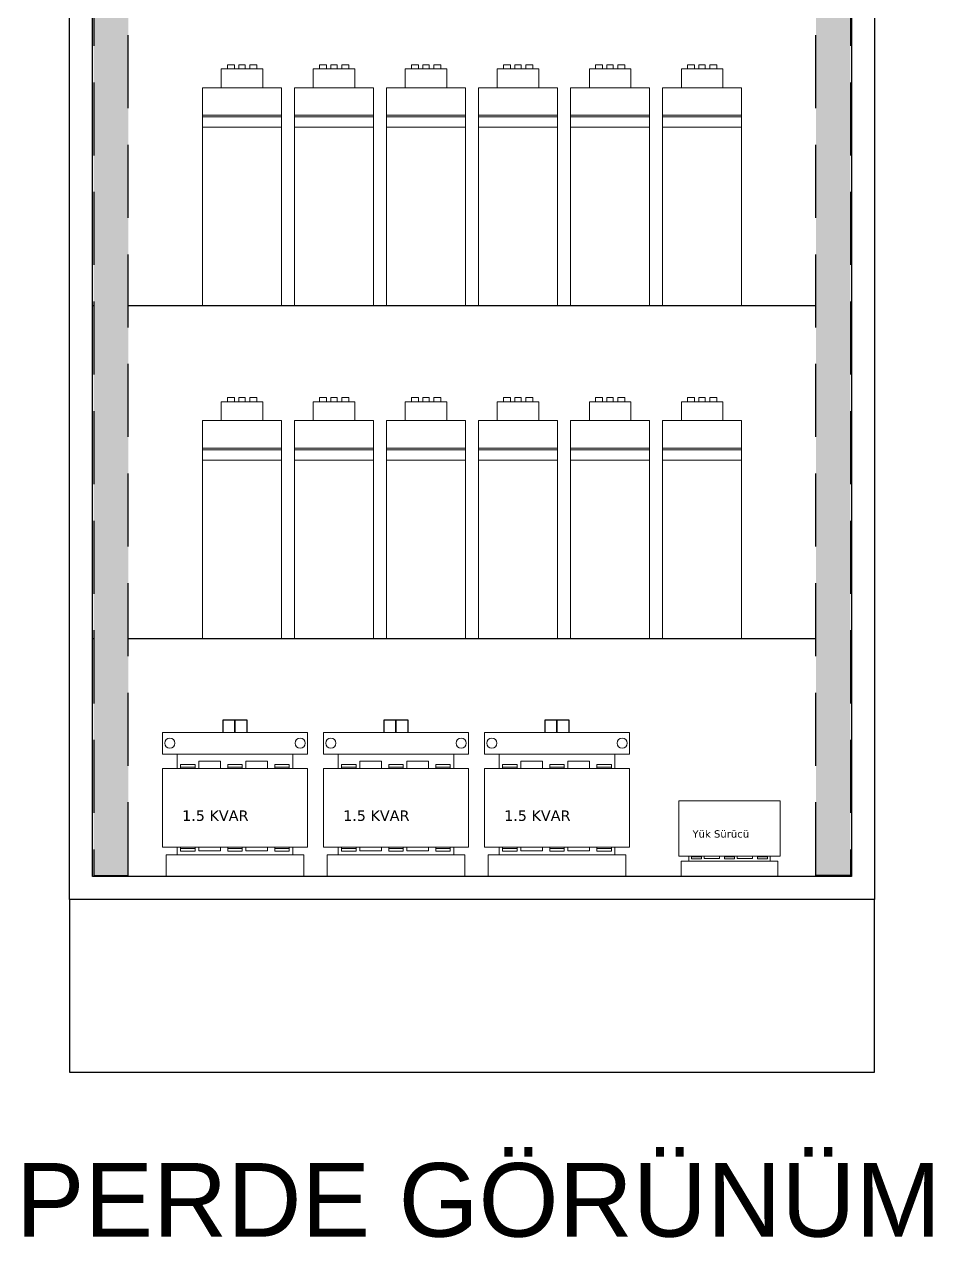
# Model space of a CAD drawing. Header units: millimetres. Extents: x 2046 to 14753, y 2361 to 29276.
# Drawn here: x 10174.6 to 10253.6, y 3533.2 to 3638.7 of the extents above; entities that cross this region are included whole.
import ezdxf

# ---------------------------------------------------------------- set-up
doc = ezdxf.new("R2010")
doc.units = ezdxf.units.MM
for name, pattern in [('ACAD_ISO02W100', [15, 12, -3]), ('DASHED2', [9.525, 6.35, -3.175]), ('DOT', [6.35, 0, -6.35])]:
    doc.linetypes.add(name, pattern=pattern)
for name, color, linetype in [('ANTET', 7, 'Continuous'), ('HAT', 3, 'Continuous'), ('Layer 1', 7, 'Continuous'), ('PLOTRAHMEN', 1, 'Continuous')]:
    doc.layers.add(name, color=color, linetype=linetype)
doc.styles.add('celalettin', font='verdana.ttf', dxfattribs={"height": 10})
doc.styles.get("Standard").update_dxf_attribs({"font": 'arial.ttf'})

msp = doc.modelspace()

# ---------------------------------------------------------------- hatches: boundary and pattern name
at = {"linetype": 'DASHED2'}
h = msp.add_hatch(color=256, dxfattribs=at)
h.set_gradient(color1=(147, 149, 152), color2=(199, 200, 202), tint=1)
h.paths.add_polyline_path([(10183.679, 3564.729), (10183.679, 3700.328), (10180.679, 3700.328), (10180.679, 3564.729)])
h = msp.add_hatch(color=256, dxfattribs=at)
h.set_gradient(color1=(147, 149, 152), color2=(199, 200, 202), tint=1)
h.paths.add_polyline_path([(10246.479, 3564.729), (10246.479, 3700.328), (10243.479, 3700.328), (10243.479, 3564.729)])

# ---------------------------------------------------------------- linework, layer by layer
at = {"color": 252, "linetype": 'DASHED2', "true_color": 0x939598}
for points in [[(10183.679, 3564.729), (10183.679, 3700.328), (10180.679, 3700.328), (10180.679, 3564.729), (10183.679, 3564.729)], [(10243.479, 3564.729), (10243.479, 3700.328), (10246.479, 3700.328), (10246.479, 3564.729), (10243.479, 3564.729)]]:
    msp.add_lwpolyline(points, dxfattribs=at)
at = {"layer": 'ANTET', "color": 8}
for p, q in [((10192.962, 3578.209), (10191.912, 3578.209)), ((10191.912, 3578.209), (10191.912, 3577.159)), ((10192.962, 3577.159), (10192.962, 3578.209)), ((10194.012, 3578.209), (10192.962, 3578.209)), ((10192.962, 3578.209), (10192.962, 3577.159)), ((10194.012, 3577.159), (10194.012, 3578.209)), ((10206.962, 3578.209), (10205.912, 3578.209)), ((10205.912, 3578.209), (10205.912, 3577.159)), ((10206.962, 3577.159), (10206.962, 3578.209)), ((10208.012, 3578.209), (10206.962, 3578.209)), ((10206.962, 3578.209), (10206.962, 3577.159)), ((10208.012, 3577.159), (10208.012, 3578.209)), ((10220.962, 3578.209), (10219.912, 3578.209)), ((10219.912, 3578.209), (10219.912, 3577.159)), ((10220.962, 3577.159), (10220.962, 3578.209)), ((10222.012, 3578.209), (10220.962, 3578.209)), ((10220.962, 3578.209), (10220.962, 3577.159)), ((10222.012, 3577.159), (10222.012, 3578.209))]:
    msp.add_line(p, q, dxfattribs=at)
at = {"layer": 'ANTET', "color": 8, "lineweight": 9}
for p, q in [((10199.262, 3577.159), (10186.662, 3577.159)), ((10186.662, 3577.159), (10186.662, 3575.269)), ((10199.262, 3577.159), (10199.262, 3575.269)), ((10213.262, 3577.159), (10200.662, 3577.159)), ((10200.662, 3577.159), (10200.662, 3575.269)), ((10213.262, 3577.159), (10213.262, 3575.269)), ((10227.262, 3577.159), (10214.662, 3577.159)), ((10214.662, 3577.159), (10214.662, 3575.269)), ((10227.262, 3577.159), (10227.262, 3575.269)), ((10199.262, 3575.269), (10186.662, 3575.269)), ((10187.922, 3575.269), (10187.922, 3574.029)), ((10198.002, 3575.269), (10198.002, 3574.029)), ((10213.262, 3575.269), (10200.662, 3575.269)), ((10201.922, 3575.269), (10201.922, 3574.029)), ((10212.002, 3575.269), (10212.002, 3574.029)), ((10227.262, 3575.269), (10214.662, 3575.269)), ((10215.922, 3575.269), (10215.922, 3574.029)), ((10226.002, 3575.269), (10226.002, 3574.029)), ((10189.497, 3574.374), (10188.237, 3574.374)), ((10188.237, 3574.374), (10188.237, 3574.029)), ((10189.497, 3574.374), (10189.497, 3574.029)), ((10189.812, 3574.029), (10189.812, 3574.659)), ((10191.702, 3574.659), (10189.812, 3574.659)), ((10191.702, 3574.029), (10191.702, 3574.659)), ((10193.592, 3574.374), (10192.332, 3574.374)), ((10192.332, 3574.374), (10192.332, 3574.029)), ((10193.592, 3574.374), (10193.592, 3574.029)), ((10193.907, 3574.029), (10193.907, 3574.659)), ((10195.797, 3574.659), (10193.907, 3574.659)), ((10195.797, 3574.029), (10195.797, 3574.659)), ((10197.687, 3574.374), (10196.427, 3574.374)), ((10196.427, 3574.374), (10196.427, 3574.029)), ((10197.687, 3574.374), (10197.687, 3574.029)), ((10203.497, 3574.374), (10202.237, 3574.374)), ((10202.237, 3574.374), (10202.237, 3574.029)), ((10203.497, 3574.374), (10203.497, 3574.029)), ((10203.812, 3574.029), (10203.812, 3574.659)), ((10205.702, 3574.659), (10203.812, 3574.659)), ((10205.702, 3574.029), (10205.702, 3574.659)), ((10207.592, 3574.374), (10206.332, 3574.374)), ((10206.332, 3574.374), (10206.332, 3574.029)), ((10207.592, 3574.374), (10207.592, 3574.029)), ((10207.907, 3574.029), (10207.907, 3574.659)), ((10209.797, 3574.659), (10207.907, 3574.659)), ((10209.797, 3574.029), (10209.797, 3574.659)), ((10211.687, 3574.374), (10210.427, 3574.374)), ((10210.427, 3574.374), (10210.427, 3574.029)), ((10211.687, 3574.374), (10211.687, 3574.029)), ((10217.497, 3574.374), (10216.237, 3574.374)), ((10216.237, 3574.374), (10216.237, 3574.029)), ((10217.497, 3574.374), (10217.497, 3574.029)), ((10217.812, 3574.029), (10217.812, 3574.659)), ((10219.702, 3574.659), (10217.812, 3574.659)), ((10219.702, 3574.029), (10219.702, 3574.659)), ((10221.592, 3574.374), (10220.332, 3574.374)), ((10220.332, 3574.374), (10220.332, 3574.029)), ((10221.592, 3574.374), (10221.592, 3574.029)), ((10221.907, 3574.029), (10221.907, 3574.659)), ((10223.797, 3574.659), (10221.907, 3574.659)), ((10223.797, 3574.029), (10223.797, 3574.659)), ((10225.687, 3574.374), (10224.427, 3574.374)), ((10224.427, 3574.374), (10224.427, 3574.029)), ((10225.687, 3574.374), (10225.687, 3574.029)), ((10188.552, 3574.029), (10186.662, 3574.029)), ((10186.662, 3574.029), (10186.662, 3567.169)), ((10189.497, 3574.142), (10188.237, 3574.142)), ((10191.072, 3574.029), (10188.552, 3574.029)), ((10192.647, 3574.029), (10191.072, 3574.029)), ((10193.592, 3574.142), (10192.332, 3574.142)), ((10195.167, 3574.029), (10192.647, 3574.029)), ((10196.742, 3574.029), (10195.167, 3574.029)), ((10197.687, 3574.142), (10196.427, 3574.142)), ((10199.262, 3574.029), (10196.742, 3574.029)), ((10199.262, 3567.169), (10199.262, 3574.029)), ((10202.552, 3574.029), (10200.662, 3574.029)), ((10200.662, 3574.029), (10200.662, 3567.169)), ((10203.497, 3574.142), (10202.237, 3574.142)), ((10205.072, 3574.029), (10202.552, 3574.029)), ((10206.647, 3574.029), (10205.072, 3574.029)), ((10207.592, 3574.142), (10206.332, 3574.142)), ((10209.167, 3574.029), (10206.647, 3574.029)), ((10210.742, 3574.029), (10209.167, 3574.029)), ((10211.687, 3574.142), (10210.427, 3574.142)), ((10213.262, 3574.029), (10210.742, 3574.029)), ((10213.262, 3567.169), (10213.262, 3574.029)), ((10216.552, 3574.029), (10214.662, 3574.029)), ((10214.662, 3574.029), (10214.662, 3567.169)), ((10217.497, 3574.142), (10216.237, 3574.142)), ((10219.072, 3574.029), (10216.552, 3574.029)), ((10220.647, 3574.029), (10219.072, 3574.029)), ((10221.592, 3574.142), (10220.332, 3574.142)), ((10223.167, 3574.029), (10220.647, 3574.029)), ((10224.742, 3574.029), (10223.167, 3574.029)), ((10225.687, 3574.142), (10224.427, 3574.142)), ((10227.262, 3574.029), (10224.742, 3574.029)), ((10227.262, 3567.169), (10227.262, 3574.029)), ((10240.372, 3571.209), (10231.552, 3571.209)), ((10231.552, 3571.209), (10231.552, 3566.407)), ((10240.372, 3566.407), (10240.372, 3571.209)), ((10186.662, 3567.169), (10190.757, 3567.169)), ((10187.922, 3567.169), (10187.922, 3566.519)), ((10188.237, 3566.825), (10188.237, 3567.169)), ((10188.237, 3567.057), (10189.497, 3567.057)), ((10188.237, 3566.825), (10189.497, 3566.825)), ((10189.497, 3566.825), (10189.497, 3567.169)), ((10189.812, 3567.169), (10189.812, 3566.854)), ((10191.702, 3566.854), (10189.812, 3566.854)), ((10190.757, 3567.169), (10194.852, 3567.169)), ((10191.702, 3567.169), (10191.702, 3566.854)), ((10192.332, 3566.825), (10192.332, 3567.169)), ((10192.332, 3567.057), (10193.592, 3567.057)), ((10192.332, 3566.825), (10193.592, 3566.825)), ((10193.592, 3566.825), (10193.592, 3567.169)), ((10193.907, 3567.169), (10193.907, 3566.854)), ((10195.797, 3566.854), (10193.907, 3566.854)), ((10194.852, 3567.169), (10199.262, 3567.169)), ((10195.797, 3567.169), (10195.797, 3566.854)), ((10196.427, 3566.825), (10196.427, 3567.169)), ((10196.427, 3567.057), (10197.687, 3567.057)), ((10196.427, 3566.825), (10197.687, 3566.825)), ((10197.687, 3566.825), (10197.687, 3567.169)), ((10198.002, 3567.169), (10198.002, 3566.519)), ((10200.662, 3567.169), (10204.757, 3567.169)), ((10201.922, 3567.169), (10201.922, 3566.519)), ((10202.237, 3566.825), (10202.237, 3567.169)), ((10202.237, 3567.057), (10203.497, 3567.057)), ((10202.237, 3566.825), (10203.497, 3566.825)), ((10203.497, 3566.825), (10203.497, 3567.169)), ((10203.812, 3567.169), (10203.812, 3566.854)), ((10205.702, 3566.854), (10203.812, 3566.854)), ((10204.757, 3567.169), (10208.852, 3567.169)), ((10205.702, 3567.169), (10205.702, 3566.854)), ((10206.332, 3566.825), (10206.332, 3567.169)), ((10206.332, 3567.057), (10207.592, 3567.057)), ((10206.332, 3566.825), (10207.592, 3566.825)), ((10207.592, 3566.825), (10207.592, 3567.169)), ((10207.907, 3567.169), (10207.907, 3566.854)), ((10209.797, 3566.854), (10207.907, 3566.854)), ((10208.852, 3567.169), (10213.262, 3567.169)), ((10209.797, 3567.169), (10209.797, 3566.854)), ((10210.427, 3566.825), (10210.427, 3567.169)), ((10210.427, 3567.057), (10211.687, 3567.057)), ((10210.427, 3566.825), (10211.687, 3566.825)), ((10211.687, 3566.825), (10211.687, 3567.169)), ((10212.002, 3567.169), (10212.002, 3566.519)), ((10214.662, 3567.169), (10218.757, 3567.169)), ((10215.922, 3567.169), (10215.922, 3566.519)), ((10216.237, 3566.825), (10216.237, 3567.169)), ((10216.237, 3567.057), (10217.497, 3567.057)), ((10216.237, 3566.825), (10217.497, 3566.825)), ((10217.497, 3566.825), (10217.497, 3567.169)), ((10217.812, 3567.169), (10217.812, 3566.854)), ((10219.702, 3566.854), (10217.812, 3566.854)), ((10218.757, 3567.169), (10222.852, 3567.169)), ((10219.702, 3567.169), (10219.702, 3566.854)), ((10220.332, 3566.825), (10220.332, 3567.169)), ((10220.332, 3567.057), (10221.592, 3567.057)), ((10220.332, 3566.825), (10221.592, 3566.825)), ((10221.592, 3566.825), (10221.592, 3567.169)), ((10221.907, 3567.169), (10221.907, 3566.854)), ((10223.797, 3566.854), (10221.907, 3566.854)), ((10222.852, 3567.169), (10227.262, 3567.169)), ((10223.797, 3567.169), (10223.797, 3566.854)), ((10224.427, 3566.825), (10224.427, 3567.169)), ((10224.427, 3567.057), (10225.687, 3567.057)), ((10224.427, 3566.825), (10225.687, 3566.825)), ((10225.687, 3566.825), (10225.687, 3567.169)), ((10226.002, 3567.169), (10226.002, 3566.519)), ((10186.977, 3566.519), (10198.947, 3566.519)), ((10186.977, 3566.519), (10186.977, 3564.629)), ((10198.947, 3566.519), (10198.947, 3564.629)), ((10200.977, 3566.519), (10212.947, 3566.519)), ((10200.977, 3566.519), (10200.977, 3564.629)), ((10212.947, 3566.519), (10212.947, 3564.629)), ((10214.977, 3566.519), (10226.947, 3566.519)), ((10214.977, 3566.519), (10214.977, 3564.629)), ((10226.947, 3566.519), (10226.947, 3564.629)), ((10231.552, 3566.407), (10234.419, 3566.407)), ((10231.773, 3565.952), (10240.152, 3565.952)), ((10231.773, 3565.952), (10231.773, 3564.629)), ((10232.434, 3566.407), (10232.434, 3565.952)), ((10232.655, 3566.166), (10232.655, 3566.407)), ((10232.655, 3566.328), (10233.537, 3566.328)), ((10232.655, 3566.166), (10233.537, 3566.166)), ((10233.537, 3566.166), (10233.537, 3566.407)), ((10233.757, 3566.407), (10233.757, 3566.187)), ((10235.08, 3566.187), (10233.757, 3566.187)), ((10234.419, 3566.407), (10237.285, 3566.407)), ((10235.08, 3566.407), (10235.08, 3566.187)), ((10235.521, 3566.166), (10235.521, 3566.407)), ((10235.521, 3566.328), (10236.403, 3566.328)), ((10235.521, 3566.166), (10236.403, 3566.166)), ((10236.403, 3566.166), (10236.403, 3566.407)), ((10236.624, 3566.407), (10236.624, 3566.187)), ((10237.947, 3566.187), (10236.624, 3566.187)), ((10237.285, 3566.407), (10240.372, 3566.407)), ((10237.947, 3566.407), (10237.947, 3566.187)), ((10238.388, 3566.166), (10238.388, 3566.407)), ((10238.388, 3566.328), (10239.27, 3566.328)), ((10238.388, 3566.166), (10239.27, 3566.166)), ((10239.27, 3566.166), (10239.27, 3566.407)), ((10239.49, 3566.407), (10239.49, 3565.952)), ((10240.152, 3565.952), (10240.152, 3564.629)), ((10186.977, 3564.629), (10198.947, 3564.629)), ((10200.977, 3564.629), (10212.947, 3564.629)), ((10214.977, 3564.629), (10226.947, 3564.629)), ((10231.773, 3564.629), (10240.152, 3564.629))]:
    msp.add_line(p, q, dxfattribs=at)
for centre in [(10187.292, 3576.214), (10198.632, 3576.214), (10201.292, 3576.214), (10212.632, 3576.214), (10215.292, 3576.214), (10226.632, 3576.214)]:
    msp.add_circle(centre, 0.441, dxfattribs=at)
at = {"layer": 'HAT', "color": 1}
for p, q in [((10180.579, 3614.257), (10180.679, 3614.257)), ((10183.679, 3614.257), (10243.479, 3614.257)), ((10180.579, 3585.329), (10180.679, 3585.329)), ((10183.679, 3585.329), (10243.479, 3585.329))]:
    msp.add_line(p, q, dxfattribs=at)
for points in [[(10178.579, 3742.629), (10248.579, 3742.629), (10248.579, 3562.629), (10178.579, 3562.629)], [(10180.579, 3740.629), (10246.579, 3740.629), (10246.579, 3564.629), (10180.579, 3564.629)]]:
    msp.add_lwpolyline(points, close=True, dxfattribs=at)
msp.add_lwpolyline([(10178.579, 3562.629), (10178.579, 3547.629), (10248.579, 3547.629), (10248.579, 3562.629)], dxfattribs=at)
at = {"layer": 'Layer 1', "color": 7, "linetype": 'ACAD_ISO02W100', "lineweight": 9, "ltscale": 200}
for p, q in [((10190.142, 3630.794), (10197.018, 3630.794)), ((10190.142, 3630.642), (10197.018, 3630.642)), ((10198.142, 3630.794), (10205.018, 3630.794)), ((10198.142, 3630.642), (10205.018, 3630.642)), ((10206.142, 3630.794), (10213.018, 3630.794)), ((10206.142, 3630.642), (10213.018, 3630.642)), ((10214.142, 3630.794), (10221.018, 3630.794)), ((10214.142, 3630.642), (10221.018, 3630.642)), ((10222.142, 3630.794), (10229.018, 3630.794)), ((10222.142, 3630.642), (10229.018, 3630.642)), ((10230.142, 3630.794), (10237.018, 3630.794)), ((10230.142, 3630.642), (10237.018, 3630.642)), ((10190.142, 3629.754), (10197.018, 3629.754)), ((10198.142, 3629.754), (10205.018, 3629.754)), ((10206.142, 3629.754), (10213.018, 3629.754)), ((10214.142, 3629.754), (10221.018, 3629.754)), ((10222.142, 3629.754), (10229.018, 3629.754)), ((10230.142, 3629.754), (10237.018, 3629.754)), ((10190.142, 3601.867), (10197.018, 3601.867)), ((10190.142, 3601.714), (10197.018, 3601.714)), ((10198.142, 3601.867), (10205.018, 3601.867)), ((10198.142, 3601.714), (10205.018, 3601.714)), ((10206.142, 3601.867), (10213.018, 3601.867)), ((10206.142, 3601.714), (10213.018, 3601.714)), ((10214.142, 3601.867), (10221.018, 3601.867)), ((10214.142, 3601.714), (10221.018, 3601.714)), ((10222.142, 3601.867), (10229.018, 3601.867)), ((10222.142, 3601.714), (10229.018, 3601.714)), ((10230.142, 3601.867), (10237.018, 3601.867)), ((10230.142, 3601.714), (10237.018, 3601.714)), ((10190.142, 3600.827), (10197.018, 3600.827)), ((10198.142, 3600.827), (10205.018, 3600.827)), ((10206.142, 3600.827), (10213.018, 3600.827)), ((10214.142, 3600.827), (10221.018, 3600.827)), ((10222.142, 3600.827), (10229.018, 3600.827)), ((10230.142, 3600.827), (10237.018, 3600.827))]:
    msp.add_line(p, q, dxfattribs=at)
for points in [[(10191.774, 3633.184), (10195.386, 3633.184), (10195.386, 3634.814), (10191.774, 3634.814)], [(10192.311, 3634.814), (10192.911, 3634.814), (10192.911, 3635.183), (10192.311, 3635.183)], [(10193.308, 3634.814), (10193.852, 3634.814), (10193.852, 3635.183), (10193.308, 3635.183)], [(10194.849, 3634.814), (10194.249, 3634.814), (10194.249, 3635.183), (10194.849, 3635.183)], [(10199.774, 3633.184), (10203.386, 3633.184), (10203.386, 3634.814), (10199.774, 3634.814)], [(10200.311, 3634.814), (10200.911, 3634.814), (10200.911, 3635.183), (10200.311, 3635.183)], [(10201.308, 3634.814), (10201.852, 3634.814), (10201.852, 3635.183), (10201.308, 3635.183)], [(10202.849, 3634.814), (10202.249, 3634.814), (10202.249, 3635.183), (10202.849, 3635.183)], [(10207.774, 3633.184), (10211.386, 3633.184), (10211.386, 3634.814), (10207.774, 3634.814)], [(10208.311, 3634.814), (10208.911, 3634.814), (10208.911, 3635.183), (10208.311, 3635.183)], [(10209.308, 3634.814), (10209.852, 3634.814), (10209.852, 3635.183), (10209.308, 3635.183)], [(10210.849, 3634.814), (10210.249, 3634.814), (10210.249, 3635.183), (10210.849, 3635.183)], [(10215.774, 3633.184), (10219.386, 3633.184), (10219.386, 3634.814), (10215.774, 3634.814)], [(10216.311, 3634.814), (10216.911, 3634.814), (10216.911, 3635.183), (10216.311, 3635.183)], [(10217.308, 3634.814), (10217.852, 3634.814), (10217.852, 3635.183), (10217.308, 3635.183)], [(10218.849, 3634.814), (10218.249, 3634.814), (10218.249, 3635.183), (10218.849, 3635.183)], [(10223.774, 3633.184), (10227.386, 3633.184), (10227.386, 3634.814), (10223.774, 3634.814)], [(10224.311, 3634.814), (10224.911, 3634.814), (10224.911, 3635.183), (10224.311, 3635.183)], [(10225.308, 3634.814), (10225.852, 3634.814), (10225.852, 3635.183), (10225.308, 3635.183)], [(10226.849, 3634.814), (10226.249, 3634.814), (10226.249, 3635.183), (10226.849, 3635.183)], [(10231.774, 3633.184), (10235.386, 3633.184), (10235.386, 3634.814), (10231.774, 3634.814)], [(10232.311, 3634.814), (10232.911, 3634.814), (10232.911, 3635.183), (10232.311, 3635.183)], [(10233.308, 3634.814), (10233.852, 3634.814), (10233.852, 3635.183), (10233.308, 3635.183)], [(10234.849, 3634.814), (10234.249, 3634.814), (10234.249, 3635.183), (10234.849, 3635.183)], [(10190.142, 3614.257), (10197.018, 3614.257), (10197.018, 3633.184), (10190.142, 3633.184)], [(10198.142, 3614.257), (10205.018, 3614.257), (10205.018, 3633.184), (10198.142, 3633.184)], [(10206.142, 3614.257), (10213.018, 3614.257), (10213.018, 3633.184), (10206.142, 3633.184)], [(10214.142, 3614.257), (10221.018, 3614.257), (10221.018, 3633.184), (10214.142, 3633.184)], [(10222.142, 3614.257), (10229.018, 3614.257), (10229.018, 3633.184), (10222.142, 3633.184)], [(10230.142, 3614.257), (10237.018, 3614.257), (10237.018, 3633.184), (10230.142, 3633.184)], [(10191.774, 3604.257), (10195.386, 3604.257), (10195.386, 3605.887), (10191.774, 3605.887)], [(10192.311, 3605.887), (10192.911, 3605.887), (10192.911, 3606.256), (10192.311, 3606.256)], [(10193.308, 3605.887), (10193.852, 3605.887), (10193.852, 3606.256), (10193.308, 3606.256)], [(10194.849, 3605.887), (10194.249, 3605.887), (10194.249, 3606.256), (10194.849, 3606.256)], [(10199.774, 3604.257), (10203.386, 3604.257), (10203.386, 3605.887), (10199.774, 3605.887)], [(10200.311, 3605.887), (10200.911, 3605.887), (10200.911, 3606.256), (10200.311, 3606.256)], [(10201.308, 3605.887), (10201.852, 3605.887), (10201.852, 3606.256), (10201.308, 3606.256)], [(10202.849, 3605.887), (10202.249, 3605.887), (10202.249, 3606.256), (10202.849, 3606.256)], [(10207.774, 3604.257), (10211.386, 3604.257), (10211.386, 3605.887), (10207.774, 3605.887)], [(10208.311, 3605.887), (10208.911, 3605.887), (10208.911, 3606.256), (10208.311, 3606.256)], [(10209.308, 3605.887), (10209.852, 3605.887), (10209.852, 3606.256), (10209.308, 3606.256)], [(10210.849, 3605.887), (10210.249, 3605.887), (10210.249, 3606.256), (10210.849, 3606.256)], [(10215.774, 3604.257), (10219.386, 3604.257), (10219.386, 3605.887), (10215.774, 3605.887)], [(10216.311, 3605.887), (10216.911, 3605.887), (10216.911, 3606.256), (10216.311, 3606.256)], [(10217.308, 3605.887), (10217.852, 3605.887), (10217.852, 3606.256), (10217.308, 3606.256)], [(10218.849, 3605.887), (10218.249, 3605.887), (10218.249, 3606.256), (10218.849, 3606.256)], [(10223.774, 3604.257), (10227.386, 3604.257), (10227.386, 3605.887), (10223.774, 3605.887)], [(10224.311, 3605.887), (10224.911, 3605.887), (10224.911, 3606.256), (10224.311, 3606.256)], [(10225.308, 3605.887), (10225.852, 3605.887), (10225.852, 3606.256), (10225.308, 3606.256)], [(10226.849, 3605.887), (10226.249, 3605.887), (10226.249, 3606.256), (10226.849, 3606.256)], [(10231.774, 3604.257), (10235.386, 3604.257), (10235.386, 3605.887), (10231.774, 3605.887)], [(10232.311, 3605.887), (10232.911, 3605.887), (10232.911, 3606.256), (10232.311, 3606.256)], [(10233.308, 3605.887), (10233.852, 3605.887), (10233.852, 3606.256), (10233.308, 3606.256)], [(10234.849, 3605.887), (10234.249, 3605.887), (10234.249, 3606.256), (10234.849, 3606.256)], [(10190.142, 3585.329), (10197.018, 3585.329), (10197.018, 3604.257), (10190.142, 3604.257)], [(10198.142, 3585.329), (10205.018, 3585.329), (10205.018, 3604.257), (10198.142, 3604.257)], [(10206.142, 3585.329), (10213.018, 3585.329), (10213.018, 3604.257), (10206.142, 3604.257)], [(10214.142, 3585.329), (10221.018, 3585.329), (10221.018, 3604.257), (10214.142, 3604.257)], [(10222.142, 3585.329), (10229.018, 3585.329), (10229.018, 3604.257), (10222.142, 3604.257)], [(10230.142, 3585.329), (10237.018, 3585.329), (10237.018, 3604.257), (10230.142, 3604.257)]]:
    msp.add_lwpolyline(points, close=True, dxfattribs=at)

# ---------------------------------------------------------------- texts
at = {"layer": 'ANTET', "color": 30, "lineweight": 9, "attachment_point": 1, "style": 'celalettin'}
for s, insert, char_height, width in [('1.5 KVAR', (10188.361, 3570.377), 0.91, 22.03003), ('1.5 KVAR', (10202.361, 3570.377), 0.91, 22.03003), ('1.5 KVAR', (10216.361, 3570.377), 0.91, 22.03003), ('Yük Sürücü', (10232.741, 3568.652), 0.637, 15.42102)]:
    msp.add_mtext(s, dxfattribs=dict(at, insert=insert, char_height=char_height, width=width))
at = {"layer": 'PLOTRAHMEN', "linetype": 'DOT', "insert": (10173.906, 3539.726), "char_height": 6.4, "attachment_point": 1}
msp.add_mtext_dynamic_manual_height_columns('PERDE GÖRÜNÜM', width=93.5237, gutter_width=10, heights=[0], dxfattribs=at)

doc.saveas('drawing.dxf')
